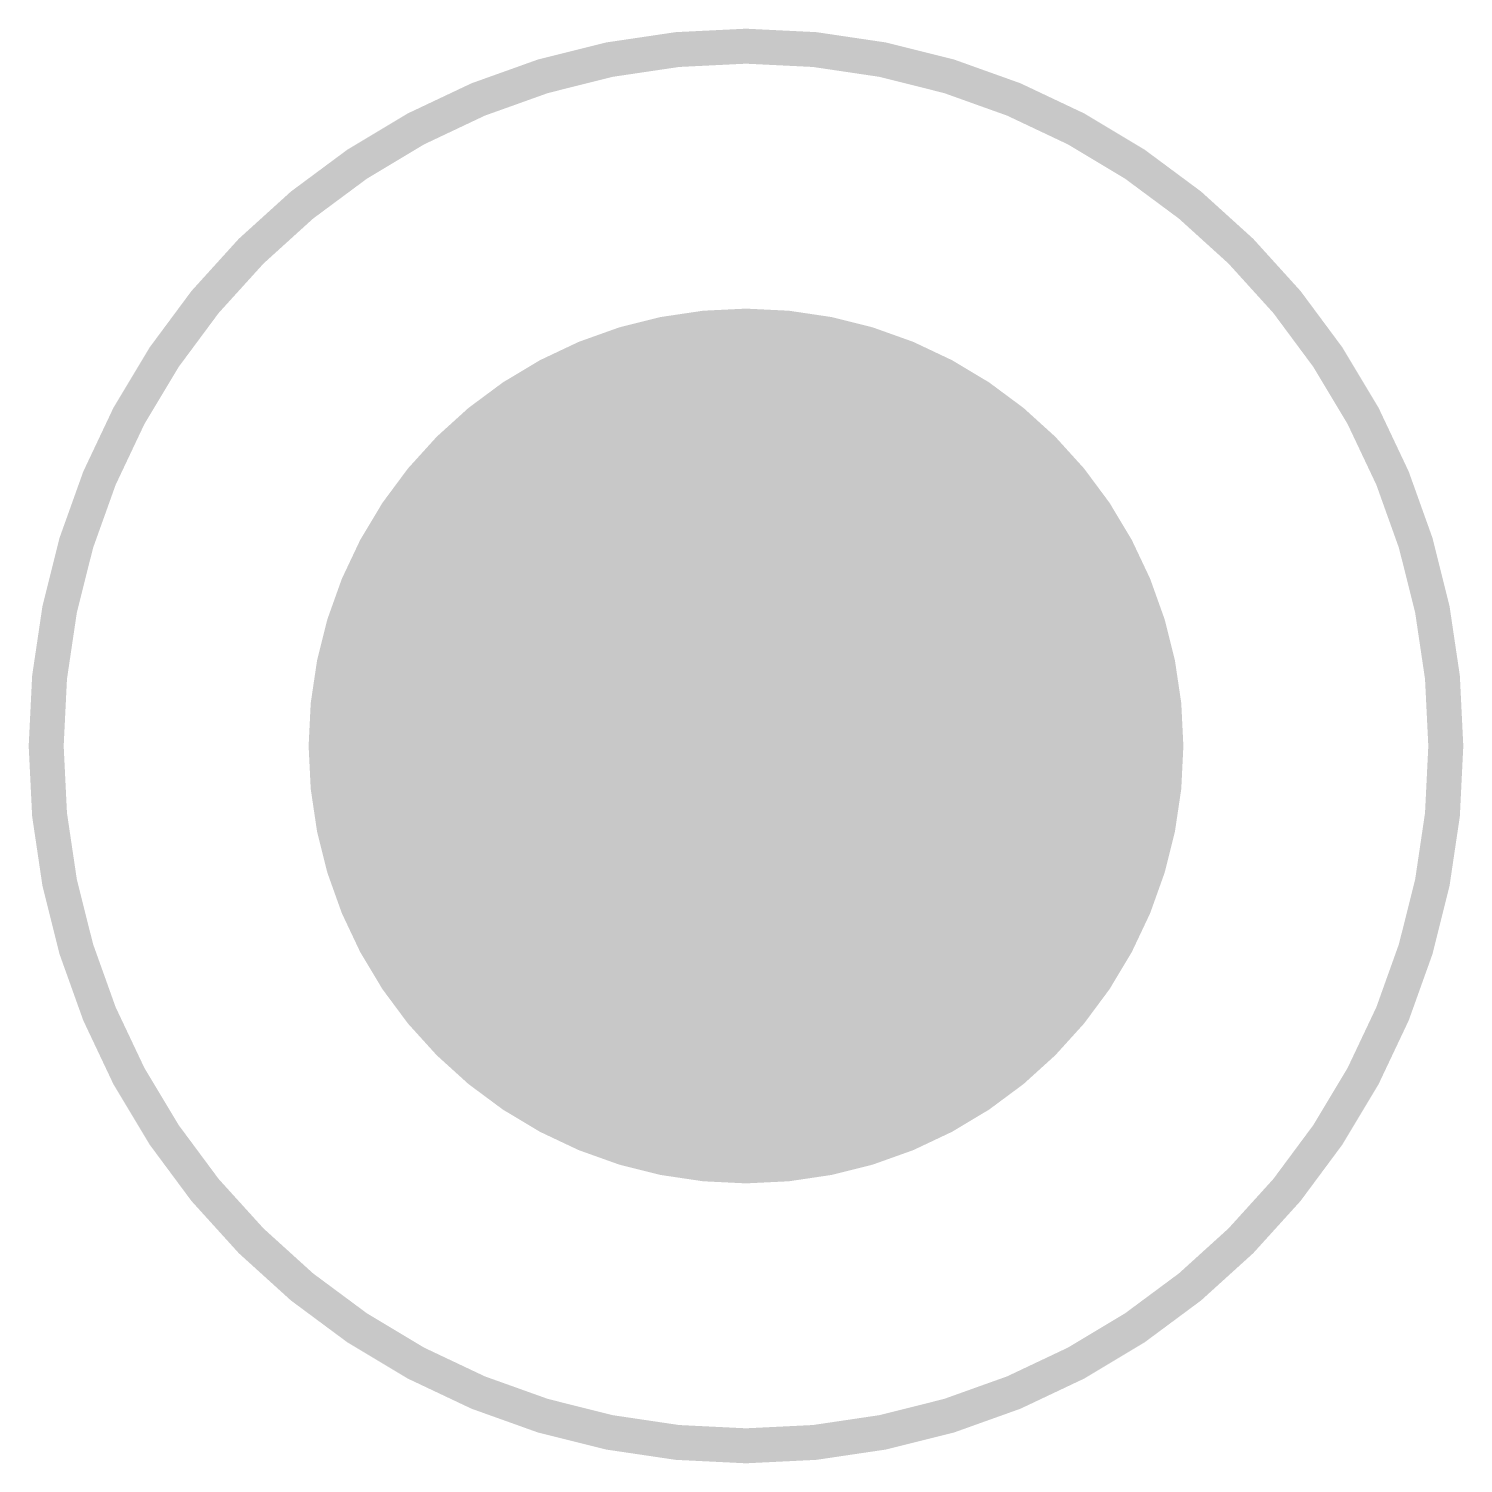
# Model space of a CAD drawing. Extents: x -0.05 to 4.05, y -0.05 to 4.05.
import ezdxf

# ---------------------------------------------------------------- set-up
doc = ezdxf.new("R2010")
doc.units = 0
doc.header["$MEASUREMENT"] = 0
doc.layers.get('0').update_dxf_attribs({"linetype": 'CONTINUOUS'})

msp = doc.modelspace()

# ---------------------------------------------------------------- linework, layer by layer
at = {"color": 7, "const_width": 0.1}
msp.add_lwpolyline([(2, 0, 1), (2, 4, 1), (2, 0, 1)], format="xyb", dxfattribs=at)
at = {"const_width": 1.25}
msp.add_lwpolyline([(1.375, 2, 1), (2.625, 2, 1)], format="xyb", close=True, dxfattribs=at)

doc.saveas('drawing.dxf')
